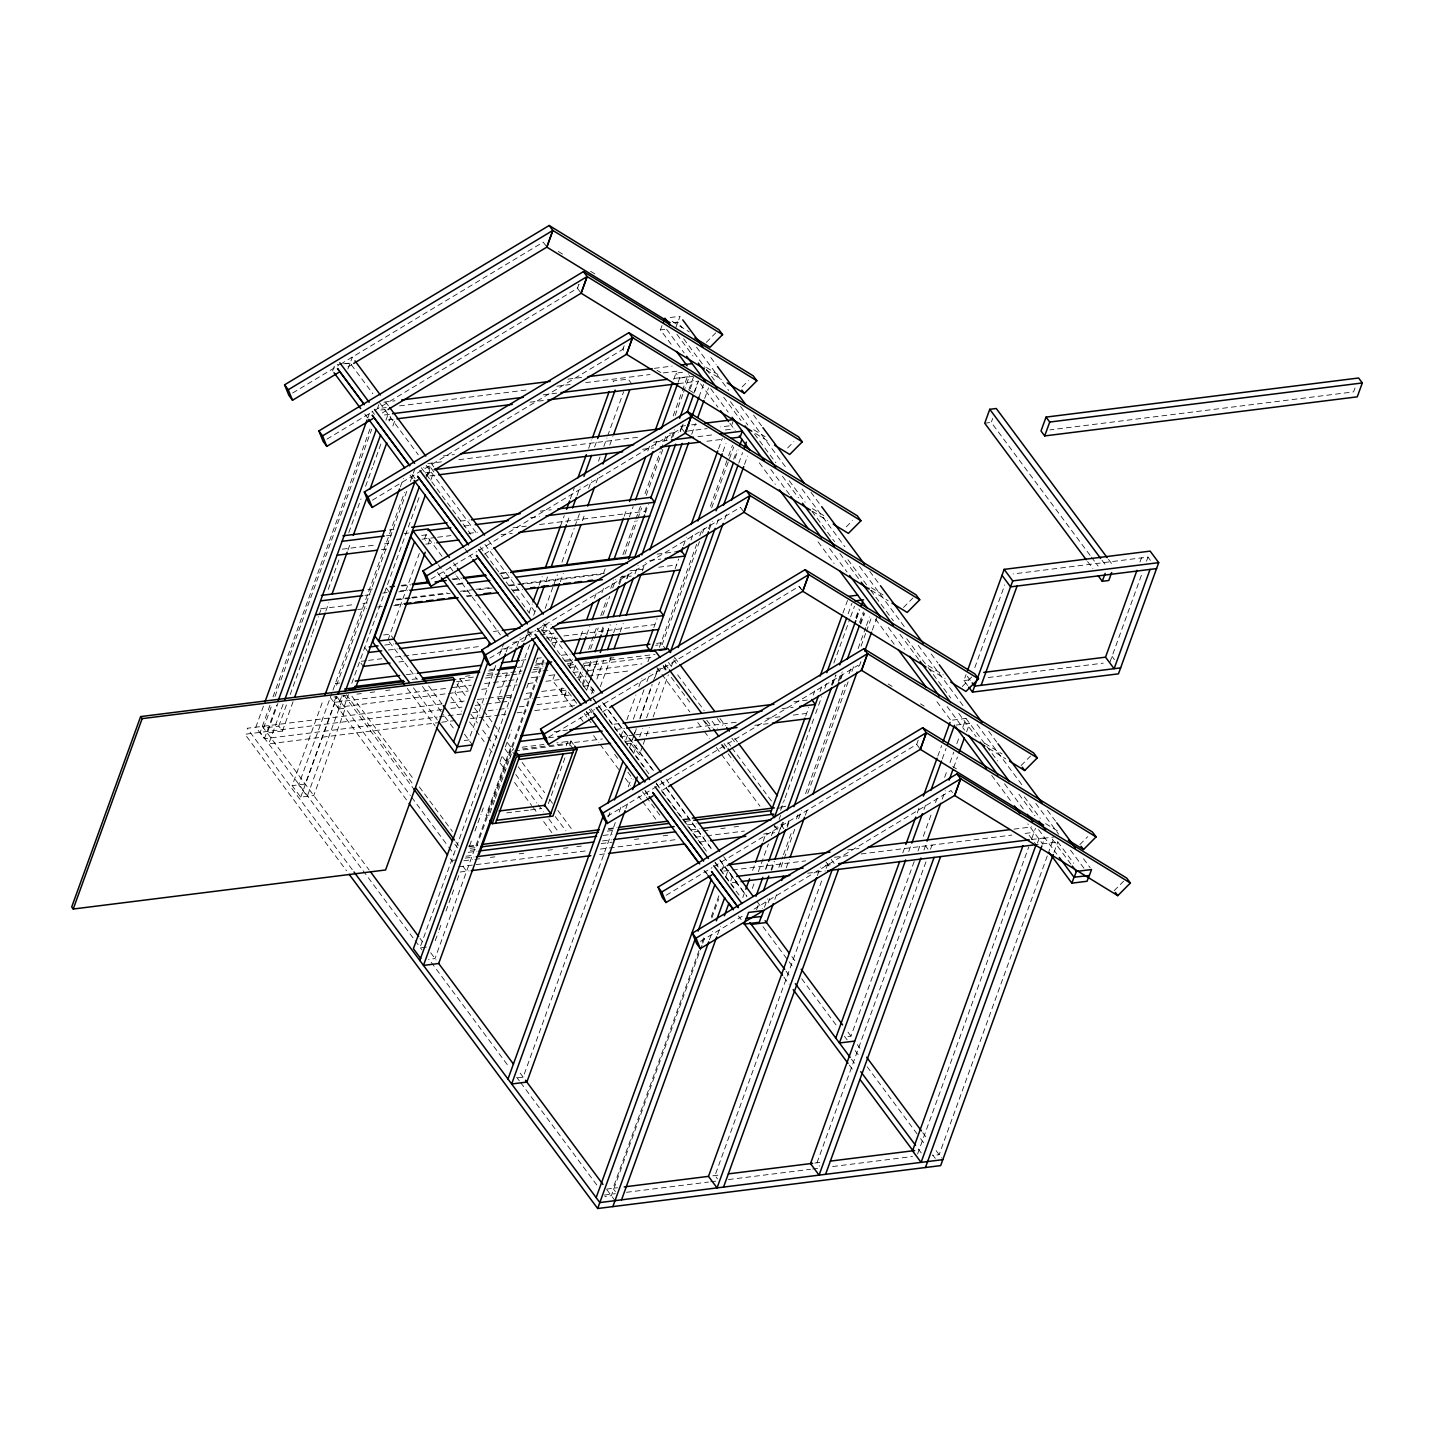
<?xml version="1.0" encoding="UTF-8"?>
<svg xmlns="http://www.w3.org/2000/svg" width="1434" height="1434" viewBox="0 0 1434 1434"><rect width="100%" height="100%" fill="white"/><g stroke="black" fill="none" stroke-linecap="round" stroke-linejoin="round"><path stroke-width="0.75" stroke-dasharray="5 3.75" d="M478.848 550.298L681.58 428.228L683.068 424.07M713.971 866.477L916.702 744.407L918.19 740.249M332.652 370.904L334.821 364.935L341.328 364.128M347.853 369.004L352.316 357.263L347.978 357.819M263.444 706.155L255.826 727.199L264.394 738.725L437.191 717.108M367.785 417.903L370.08 411.594M269.95 705.331L260.181 732.344L361.709 868.861M272.998 696.924L370.492 427.601M378.809 404.693L377.375 408.672L386.23 407.561M271.187 706.98L263.569 728.024L278.77 726.124L282.426 731.071L267.244 732.971L277.909 703.502M274.987 696.458L371.729 429.25M264.394 738.725L276.583 705.062M283.107 704.237L268.767 743.87L439.467 722.521M385.943 420.198L388.094 414.229M278.77 726.124L287.141 702.983M290.188 694.558L311.519 635.656M312.271 633.541L318.366 616.71M319.137 614.612L321.413 608.303M328.261 589.356L339.697 557.808M348.838 532.552L361.027 498.889M365.58 486.269L372.446 467.323M373.198 465.225L381.587 442.084M389.206 421.04L390.729 416.828M282.426 731.071L293.092 701.602M325.841 611.135L328.888 602.728M347.942 550.118L350.219 543.809M392.88 425.988L395.157 419.66M338.89 708.988L345.397 708.181L313.777 795.547L300.746 797.179L292.178 785.653L323.403 699.38M400.337 486.879L403.384 478.454M332.204 692.246L298.684 784.828L307.252 796.354L343.819 695.365M332.957 690.148L404.567 492.364M336.578 685.219L407.328 489.801M410.375 481.394L414.928 468.775M336.165 696.44L333.997 702.409L449.183 687.997M406.485 799.867L330.322 697.462L336.829 696.655L305.209 784.022L292.178 785.653M300.746 797.179L336.542 698.286M341.274 697.408L337.671 707.338L446.207 693.769M351.778 683.319L420.234 494.192M426.328 477.379L430.128 466.875L423.622 467.699M344.196 706.532L348.498 694.612M429.734 470.227L427.565 476.178L436.438 475.066M430.756 480.229L433.803 471.822L430.128 466.875M387.951 640.12L419.32 553.488M424.554 539.005L428.21 528.913M428.228 543.952L429.734 539.811L425.378 540.367M495.752 665.501L468.793 739.962L462.286 740.769M499.498 655.159L503.979 642.755M506.166 651.825L508.407 645.623M500.448 701.997L498.01 698.699L507.905 671.345M517.047 646.107L520.094 637.682M529.236 612.443L532.283 604.019M539.13 585.09L542.177 576.665M560.461 526.17L564.261 515.648M570.356 498.817L574.174 488.295M588.639 448.322L591.686 439.915M524.521 640.532L529.092 627.895M533.663 615.276L535.957 608.966M545.852 581.612L548.147 575.303M567.183 522.693L569.459 516.383M577.077 495.339L580.125 486.933M594.59 446.96L596.885 440.632M525.364 639.385L527.658 633.075M529.594 644.87L419.929 947.856L426.436 947.049M545.189 608.428L557.378 574.765M561.949 562.146L574.138 528.483M574.891 526.386L579.461 513.748M588.603 488.51L591.65 480.085M598.498 461.156L600.021 456.944M603.839 446.422L606.887 438.015M607.64 435.9L623.647 391.715M542.769 630.207L545.816 621.8M560.282 581.81L563.329 573.403M582.365 520.793L584.66 514.483M596.078 482.917L599.125 474.511M609.791 445.06L612.838 436.635M435.273 940.668L438.284 932.351M439.163 929.931L441.439 923.621M446.01 911.002L454.094 888.668M457.105 880.333L460.117 872.015L468.99 870.904M469.617 845.773L471.911 839.464M474.959 831.039L481.053 814.207M481.806 812.11L483.33 807.898M500.09 761.615L502.366 755.288M505.413 746.881L511.508 730.049M526.744 687.962L528.268 683.749M535.886 662.723L538.162 656.413M671.13 344.268L660.447 329.91L662.616 323.941M543.163 659.801L435.004 958.575L428.497 959.382M543.916 660.5L475.443 849.627L466.767 850.721M550.764 641.59L553.793 633.183L540.779 634.814M490.069 812.97L494.605 800.459M495.357 798.362L503.675 775.418M504.427 773.32L508.962 760.809M509.715 758.729L513.48 748.297M554.438 646.537L557.467 638.13L548.792 639.223M675.647 328.01L680.092 316.269L669.248 317.631M554.743 674.5L552.574 680.469L572.435 707.159M568.993 695.221L564.638 695.777L560.963 690.829L562.486 686.617M569.352 667.688L572.399 659.264M580.77 636.122L583.064 629.813M594.483 598.247L596.759 591.937M603.624 573.008L605.148 568.796M624.184 516.186L626.479 509.877M647.792 450.975L650.086 444.665M673.693 379.436L675.988 373.127L682.494 372.302M564.638 695.777L566.161 691.564M573.779 670.52L576.074 664.211M586.739 634.76L589.786 626.335M601.957 592.672L603.481 588.46M629.383 516.921L633.201 506.399M655.284 445.382L656.808 441.188M678.139 382.269L679.644 378.056L675.988 373.127M578.744 676.758L581.039 670.449M581.792 668.352L584.086 662.042M588.657 649.405L596.275 628.379M600.828 615.742L606.923 598.91M610.741 588.388L613.788 579.981M622.93 554.725L635.119 521.062M635.871 518.965L640.442 506.327M645.013 493.708L660.249 451.638M661.002 449.523L666.344 434.807M673.191 415.86L681.58 392.719M682.333 390.622L688.428 373.772M579.211 680.523L582.258 672.098M583.029 670.001L586.058 661.576M590.629 648.957L593.676 640.532M594.447 638.435L598.247 627.913M602.818 615.294L609.683 596.347M612.73 587.94L615.778 579.515M624.919 554.277L637.09 520.614M637.861 518.499L641.661 507.977M646.232 495.357L662.992 449.075M666.039 440.65L667.563 436.438M675.181 415.412L682.799 394.368M683.552 392.253L689.646 375.421M582.222 684.359L585.269 675.952M586.022 673.837L590.593 661.217M601.258 631.767L603.535 625.457M618.771 583.369L621.065 577.06M644.673 511.83L646.949 505.521M671.327 438.195L674.374 429.77M688.84 389.797L693.411 377.178M582.885 685.452L585.932 677.045M586.685 674.93L591.256 662.311M601.922 632.86L604.216 626.533M619.452 584.463L622.499 576.038M645.336 512.924L648.383 504.499M672.761 437.173L675.038 430.863M690.274 388.775L693.321 380.368M566.251 745.68L567.756 741.503L573.869 749.731M589.482 681.455L587.958 685.649L594.088 693.895M590.252 679.34L597.1 660.411M607.012 633.057L610.059 624.632M626.801 578.35L628.325 574.138M680.128 431.06L682.405 424.751M693.841 393.185L697.641 382.681M586.56 690.399L591.131 677.762M591.884 675.665L597.978 658.833M607.12 633.577L610.167 625.17M626.927 578.888L629.203 572.56M680.236 431.598L683.014 424.07M694.719 391.625L698.519 381.103M548.344 803.685L565.731 755.7M569.495 745.268L571.019 741.091L556.894 742.866M591.543 693.787L593.837 687.478M596.885 679.053L603.732 660.124M613.644 632.77L616.674 624.346M634.957 573.851L638.005 565.444M698.95 397.11L703.502 384.491M600.344 686.653L611.009 657.202M620.151 631.964L623.198 623.539M642.235 570.947L645.282 562.522M691.744 434.179L695.544 423.657M704.686 398.401L708.504 387.879M653.85 627.483L657.077 618.592M675.163 568.653L678.623 559.027M683.516 545.529L686.563 537.123M718.524 448.86L722.324 438.356M733.742 419.606L731.591 425.557L720.495 426.956M691.009 539.973L693.285 533.663M722.951 451.71L725.998 443.303M620.814 736.592L623.826 728.275M626.837 719.958L635.871 694.988M638.883 686.671L641.894 678.354M647.917 661.719L649.423 657.561M625.816 739.944L627.357 735.696M633.344 719.151L644.117 689.396M646.895 681.706L649.907 673.371M659.353 647.326L696.673 544.221M699.72 535.796L701.997 529.487M710.386 506.345L727.898 457.948M728.651 455.851L732.469 445.329M699.487 541.532L662.203 644.493L655.697 645.318M702.517 533.125L704.811 526.816M711.658 507.905L733.706 446.96M642.45 746.397L639.403 754.822L630.817 743.296L632.34 739.084M633.111 736.986L636.158 728.562M639.958 718.04L652.147 684.376M652.918 682.279L657.489 669.642M708.521 528.68L710.798 522.37M733.652 459.238L736.7 450.832M629.383 748.118L633.9 735.642M634.653 733.563L636.158 729.404M639.923 719.008L651.968 685.721M654.979 677.404L657.238 671.166M709.238 529.666L712.286 521.259M735.104 458.217L738.152 449.81M608.374 816.771L609.898 812.558M633.631 753.549L636.696 745.106M639.654 736.915L642.665 728.597M646.591 717.753L659.55 681.992M664.103 669.373L665.627 665.161M716.659 524.181L718.954 517.871M738.761 463.164L742.561 452.642M643.203 744.3L645.497 737.99M646.25 735.875L649.297 727.468M653.097 716.946L668.334 674.858M671.381 666.452L674.428 658.027M724.708 519.162L726.984 512.852M744.497 464.455L747.544 456.048M615.329 822.542L523.177 1077.131L516.67 1077.956M619.147 812.038L621.424 805.711M628.289 786.782L631.336 778.357M625.869 808.561L628.146 802.233M723.632 865.455L721.463 871.406L730.336 870.295M699.039 950.545L612.963 1188.302L615.419 1191.6M702.086 942.12L703.61 937.926M711.228 916.882L718.846 895.838M725.694 876.909L727.988 870.599L736.556 882.125L735.033 886.32M701.979 945.329L611.35 1195.705L604.825 1196.512M702.732 943.214L705.026 936.904M711.873 917.975L718.739 899.028M709.454 939.736L712.519 931.329M730.766 880.942L732.2 876.981M717.52 934.717L720.567 926.31M805.675 716.05L808.776 707.464M813.275 695.024L814.799 690.829M842.941 613.071L847.512 600.47M742.794 897.541L745.053 891.303M752.581 870.51L754.84 864.272M763.121 841.382L766.132 833.064M819.997 691.564L822.274 685.255M848.139 613.806L851.939 603.302M752.33 888.417L753.926 883.989M758.353 871.764L768.391 844.017M771.438 835.592L774.916 826.002M780.58 810.353L784.38 799.831M785.151 797.716L814.853 715.674M815.623 713.558L821.718 696.727M824.747 688.32L827.042 682.01M833.889 663.064L849.896 618.879M850.649 616.781L854.467 606.259M779.11 819.423L780.544 815.462M831.523 684.717L833.799 678.425M855.865 617.48L858.894 609.074M765.774 868.448L768.05 862.139M778.716 832.67L782.516 822.166M832.025 685.398L835.843 674.876M856.403 618.072L859.45 609.647M765.684 869.56L768.696 861.225M780.347 828.995L782.641 822.686M832.903 683.821L835.95 675.414M856.528 618.592L859.575 610.185M783.502 822.381L782.068 826.36L775.418 827.185M838.227 681.258L841.274 672.851M859.54 622.428L863.34 611.906M756.614 909.694L758.138 905.481M771.08 869.703L774.127 861.296M787.069 825.518L789.363 819.208M839.625 680.343L842.672 671.937M860.203 623.539L864.003 613.017M771.635 870.277L774.683 861.852M787.176 827.328L790.062 819.388M840.951 678.802L843.228 672.492M860.741 624.095L864.559 613.573M764.43 907.328L767.477 898.903M778.913 867.355L782.713 856.833M783.484 854.718L791.855 831.577M796.426 818.957L797.949 814.745M805.567 793.701L845.164 684.305M848.982 673.783L851.258 667.473M858.124 648.527L865.742 627.483M866.494 625.385L869.542 616.961M768.122 902.846L769.646 898.634M781.082 867.086L783.358 860.759M784.129 858.661L795.547 827.095M798.595 818.689L801.642 810.264M807.736 793.432L848.103 681.921M851.904 671.399L854.198 665.089M861.045 646.16L865.616 633.523M866.387 631.426L870.958 618.807M774.844 899.369L777.138 893.059M786.28 867.803L789.327 859.396M805.316 815.211L807.611 808.901M859.396 665.824L860.92 661.612M872.338 630.046L876.909 617.427M817.398 875.475L820.445 867.068M821.628 880.978L714.992 1175.539L717.448 1178.838M826.199 868.359L828.476 862.031M1090.091 555.334L991.235 422.403L992.686 418.423M967.574 685.506L963.899 680.576L966.068 674.607M902.793 852.889L905.087 846.58M917.276 812.917L919.553 806.589M937.836 756.094L941.636 745.572M974.815 667.599L1004.768 584.857M908.762 851.509L911.038 845.2M923.998 809.439L925.522 805.227M942.263 758.944L946.081 748.423M914.193 861.511L850.971 1036.137L844.447 1036.961M917.993 850.989L920.269 844.68M923.317 836.255L931.706 813.114M935.506 802.592L937.029 798.38M944.648 777.353L946.942 771.026M949.989 762.619L953.789 752.097M956.836 743.672L959.131 737.363M962.931 726.841L965.978 718.434L950.778 720.334M923.998 850.093L926.239 843.3M942.228 799.114L945.275 790.708M953.664 767.548L957.464 757.044M966.606 731.788L969.653 723.363L954.452 725.281M925.934 861.906L817.022 1162.777L819.477 1166.075M930.505 849.287L932.028 845.074L934.484 848.372M917.599 1153.994L1028.716 847.046M1031.763 838.621L1035.438 828.35M1037.427 843.102L1038.951 838.89L1054.151 836.99M1139.976 562.02L1141.464 557.898L1143.92 561.178M1109.88 662.311L1142.002 573.618M1146.483 561.214L1147.989 557.073L1013.067 573.958M1047.286 855.937L939.145 1154.711L932.62 1155.517M1048.057 853.839L1053.381 839.105M1054.008 852.459L1057.826 841.937M1355.04 387.933L1353.588 391.894L1049.885 429.895M706.335 342.35L715.763 332.867M742.185 386.875L748.476 380.566M787.607 447.964L793.898 441.636M846.275 526.852L852.567 520.542M903.492 607.478L912.92 597.996M962.268 686.528L971.696 677.045M1021.044 765.577L1030.472 756.094M1079.82 844.608L1087.689 836.703M1114.11 890.729L1123.539 881.247M292.661 393.006L338.567 365.365M340.485 364.218L543.217 242.149L546.892 247.096M347.978 366.853L351.796 364.559M326.952 439.127L372.858 411.486M374.776 410.339L577.49 288.252L578.995 284.093L577.418 288.27L581.164 293.199M382.269 412.974L386.087 410.662M372.374 500.197L622.912 349.34L624.399 345.182L622.84 349.34L626.586 354.27M425.773 475.192L431.509 471.75M431.042 579.103L476.948 551.463M484.441 554.098L492.095 549.491M489.819 658.134L535.724 630.494M537.642 629.347L740.374 507.277L744.031 512.225M543.217 633.147L548.953 629.687M548.595 737.184L594.501 709.543M596.419 708.396L799.15 586.327L802.825 591.256M601.993 712.178L607.747 708.737M607.389 816.233L857.926 665.358L861.601 670.305M662.687 790.08L666.523 787.768M666.165 895.282L712.053 867.642M721.463 869.112L725.299 866.817M700.455 941.385L744.443 914.892M753.997 909.138L950.993 790.51L954.668 795.458M343.497 363.86L350.004 363.035L372.876 393.758M673.46 322.596L677.798 322.041L681.957 327.615M345.827 363.77L350.165 363.232M673.604 322.775L677.941 322.238M660.447 329.91L664.784 329.354M383.953 402.147L395.031 400.767M567.936 379.15L583.441 377.214M654.37 368.341L672.098 366.118M399.53 405.894L528.088 389.815M556.912 386.212L570.212 384.545M585.717 382.609L649.996 374.561M663.297 372.912L678.82 370.958M380.745 410.052L385.083 409.497M543.253 394.834L556.553 393.167M674.034 378.468L689.539 376.533M384.42 414.982L390.926 414.175M679.644 378.056L694.845 376.156M388.148 419.911L394.798 419.087M530.006 402.183L543.307 400.516M678.515 383.595L698.466 381.103M443.321 455.922L454.417 454.542M680.541 426.257L689.396 425.145M691.618 424.876L698.268 424.034M427.87 463.541L443.393 461.605M458.898 459.669L640.693 436.922M669.517 433.319L678.372 432.226M687.244 431.114L707.195 428.605M725.353 429.949L734.047 428.874M653.635 442.228L669.158 440.274M697.982 436.671L713.487 434.735M425.127 472.897L433.803 471.822M642.611 449.29L653.707 447.91M706.908 441.242L724.636 439.037M984.728 423.209L991.235 422.403M389.456 530.006L393.884 529.451M460.386 521.134L469.241 520.022M540.17 511.149L551.248 509.769M386.481 535.778L393.131 534.954M404.209 533.556L408.636 533M464.06 526.081L470.693 525.238M530.544 517.764L539.417 516.652M421.704 535.42L426.059 534.882L441.995 556.302M342.296 549.168L375.547 545.01M384.42 543.898L388.847 543.343M422.098 539.184L435.398 537.535M437.621 537.248L450.921 535.581M468.649 533.376L477.504 532.265M512.978 527.82L526.278 526.17M539.578 524.503L645.963 511.185M381.444 549.67L388.094 548.846M425.773 544.131L434.645 543.02M501.129 534.703L512.225 533.323M367.893 589.571L372.32 589.016M401.126 585.413L409.999 584.301M452.104 579.031L460.977 577.938M500.878 572.937L507.528 572.112M401.825 586.076L410.698 584.964M452.875 579.677L461.748 578.565M499.48 573.851L508.353 572.74M657.077 554.151L677.063 551.642M364.917 595.343L371.567 594.518M382.645 593.12L387.072 592.565M400.373 590.916L409.246 589.804M458.002 583.71L464.652 582.867M504.553 577.884L511.203 577.042M398.831 591.848L407.704 590.736M456.55 584.624L463.2 583.799M503.155 578.798L512.028 577.687M649.656 560.479L660.751 559.081M320.732 608.733L353.983 604.574M362.856 603.481L367.283 602.925M396.107 599.322L409.407 597.655M411.612 597.369L447.085 592.941M460.386 591.274L473.686 589.607M475.891 589.338L489.191 587.671M509.142 585.18L520.219 583.799M522.442 583.513L604.449 573.259M396.788 599.968L410.106 598.301M412.329 598.032L450.061 593.3M463.379 591.633L470.029 590.808M478.92 589.697L492.238 588.03M509.984 585.807L600.989 574.425M629.849 570.822L643.167 569.155M658.708 567.219L676.472 564.996M357.658 609.522L366.53 608.41M377.608 607.03L382.036 606.474M395.336 604.807L404.209 603.696M466.265 595.935L472.915 595.11M512.816 590.109L519.466 589.284M621.424 576.54L628.074 575.697M393.794 605.74L402.685 604.628M467.054 596.58L473.704 595.755M513.659 590.754L522.55 589.643M620.205 577.418L631.301 576.038M383.595 634.975L390.12 634.151L393.794 639.098M384.706 645.085L393.579 643.974M493.475 631.48L500.125 630.637M542.303 625.367L551.176 624.256M388.381 650.014L397.254 648.903M528.214 632.537L539.327 631.139M541.532 630.87L548.2 630.028M366.351 660.644L359.701 661.486L363.376 666.416M368.574 660.375L381.892 658.708M395.21 657.041L481.788 646.214M512.852 642.324L523.948 640.944M546.157 638.166L555.03 637.054M563.903 635.943L654.908 624.561M398.885 661.97L405.553 661.146M500.986 649.208L512.099 647.827M552.054 642.826L558.704 641.984M339.786 683.014L335.359 683.57L337.815 686.85M406.252 674.697L415.107 673.586M521.42 660.285L525.848 659.73M536.925 658.349L541.353 657.794M561.303 655.302L570.158 654.191M656.539 643.4L660.966 642.844L665.878 649.441M412.132 679.357L418.782 678.533M489.657 669.66L496.307 668.836M536.173 663.852L545.028 662.741M564.96 660.249L571.61 659.407M488.582 671.022L497.455 669.911M517.369 667.419L524.037 666.595M535.097 665.215L543.97 664.103M566.107 661.325L572.775 660.5M465.53 676.274L469.976 675.719M487.685 673.514L494.336 672.671M534.219 667.688L543.074 666.577M567.434 663.53L574.084 662.705M609.522 658.278L613.967 657.722M473.399 677.099L453.413 679.591L466.642 697.39M486.682 675.432L499.982 673.765M502.187 673.496L522.119 671.004M533.197 669.624L542.07 668.513M568.635 665.179L575.285 664.354M584.14 663.243L655.033 654.388M341.4 696.082L345.845 695.526M356.905 694.128L361.35 693.59M370.205 692.479L374.632 691.923M385.71 690.543L390.138 689.987M456.586 681.67L472.091 679.734M485.391 678.067L494.246 676.956M496.451 676.687L509.751 675.02M511.956 674.751L520.829 673.639M531.906 672.259L540.761 671.148M542.966 670.861L549.616 670.037M569.549 667.545L576.199 666.702M585.054 665.609L653.761 657.005M451.405 687.711L471.338 685.219M484.62 683.57L491.27 682.727M493.493 682.459L506.776 680.792M508.998 680.523L517.853 679.411M531.136 677.744L540.009 676.633M548.863 675.522L555.514 674.697M573.224 672.474L579.874 671.65M588.729 670.538L641.894 663.888M448.43 693.482L468.362 690.991M481.663 689.342L488.295 688.499M497.168 687.388L517.1 684.896M528.178 683.516L537.033 682.405M545.888 681.293L559.188 679.644M576.898 677.422L585.753 676.31M587.976 676.041L630.064 670.771M657.991 669.086L664.516 668.262M441.923 703.915L247.15 728.275L352.674 870.205M450.796 702.803L464.096 701.154M477.397 699.487L486.269 698.376M488.474 698.089L512.87 695.042M526.17 693.375L532.821 692.55M541.693 691.439L566.072 688.392M583.62 686.205L590.127 685.38L595.486 692.568M498.01 698.699L504.517 697.892M506.686 697.623L513.193 696.799M560.963 690.829L567.488 690.023M441.995 709.597L244.981 734.244L346.526 870.761M450.85 708.486L461.945 707.105M475.246 705.438L484.1 704.327M486.323 704.058L499.624 702.391M501.846 702.104L510.719 701.011M524.019 699.344L532.874 698.233M535.097 697.946L568.348 693.787M439.413 716.839L446.064 715.996M448.286 715.727L461.587 714.06M472.664 712.68L479.314 711.838M488.187 710.726L497.06 709.615M499.265 709.346L508.138 708.235M519.216 706.854L528.088 705.743M536.961 704.632L574.64 699.917M441.69 722.234L454.99 720.567M470.513 718.631L483.814 716.964M486.036 716.695L499.337 715.028M501.542 714.741L505.987 714.186M517.065 712.806L525.937 711.694M534.792 710.583L574.711 705.6M554.169 731.734L567.488 730.067M614.093 724.242L620.761 723.399M793.898 701.746L807.217 700.079M963.899 680.576L970.549 679.734M988.241 677.529L1103.248 663.135M548.971 737.775L553.399 737.219M615.562 729.458L624.435 728.347M782.032 708.629L793.127 707.249M522.173 747.204L543.88 744.479M522.496 748.96L602.405 738.976M620.169 736.753L633.487 735.086M635.71 734.8L737.811 722.037M766.67 718.416L779.988 716.767M793.307 715.1L806.625 713.433M514.573 751.004L566.681 744.479M626.066 741.414L632.717 740.571M754.804 725.299L768.122 723.65M626.479 743.834L630.817 743.296M489.317 815.05L486.054 815.462L510.235 748.691L515.075 755.288M506.686 812.881L513.193 812.074M515.362 811.805L528.393 810.174M530.562 809.905L541.407 808.543M468.667 846.114L477.522 845.002M608.213 828.655L617.086 827.543M683.516 819.226L690.184 818.402M780.974 807.037L785.402 806.5L782.749 802.897M468.9 846.849L477.755 845.737M608.446 829.408L615.078 828.565M683.749 819.979L690.399 819.155M776.923 808.328L783.43 807.521M469.976 848.319L476.626 847.476M607.317 831.128L613.967 830.304M684.86 821.431L689.288 820.875M468.129 852.352L477.002 851.24M603.248 835.448L612.121 834.337M687.424 824.926L696.279 823.815M466.104 856.206L474.779 855.112M465.172 858.124L474.027 857.012M602.495 840.933L611.35 839.84M691.098 829.856L699.953 828.744M451.549 860.49L458.055 859.683M463.863 860.759L472.718 859.647M474.941 859.36L481.591 858.536M490.446 857.424L494.873 856.869M519.233 853.822L523.661 853.266M548.039 850.219L552.466 849.663M563.544 848.283L567.972 847.727M576.827 846.616L581.254 846.078M601.187 843.568L612.264 842.188M634.42 839.428L638.847 838.872M663.207 835.825L667.652 835.269M694.217 831.935L700.867 831.111M703.09 830.824L709.722 829.999M720.8 828.619L725.228 828.063M734.1 826.952L738.528 826.396M458.683 866.799L587.151 850.738M600.434 849.071L607.084 848.247M609.307 847.96L677.959 839.374M695.687 837.151L704.542 836.058M706.765 835.771L744.407 831.057M599.681 854.556L606.331 853.732M699.362 842.099L708.217 840.987M763.587 834.068L774.665 832.688M847.745 849.932L858.841 848.534M1013.981 829.139L1031.727 826.916M732.559 870.026L805.693 860.866M834.516 857.263L847.817 855.596M861.117 853.947L1011.83 835.09M1025.131 833.423L1034.057 832.312M825.285 865.329L831.935 864.505M1031.422 839.553L1044.723 837.886L1042.572 843.837L1027.802 823.887M732.218 882.663L738.904 881.82M807.611 873.234L825.357 871.012M1055.657 842.206L1036.119 844.662L1027.533 833.118M606.457 1189.109L617.552 1187.728M712.877 1175.808L719.527 1174.984M814.853 1163.046L821.503 1162.221M604.306 1195.078L615.383 1193.68M626.479 1192.299L708.504 1182.046M710.708 1181.759L717.358 1180.935M728.454 1179.555L810.479 1169.284M812.684 1169.015L819.352 1168.172M832.652 1166.523L912.454 1156.539M558.31 251.47L564.01 254.965M590.575 271.277L596.275 274.772M672.17 321.377L689.252 331.863M706.46 367.498L717.842 374.489M706.335 370.097L721.517 379.418M657.005 370.313L660.805 372.643M689.27 390.12L693.052 392.45M753.782 429.734L765.164 436.725M755.557 433.516L768.839 441.672M812.451 508.622L823.833 515.613M812.325 511.239L827.508 520.56M871.227 587.671L884.509 595.827M871.101 590.288L888.184 600.774M928.103 665.555L943.285 674.876M929.877 669.337L945.06 678.641M888.22 684.018L892.002 686.348M920.467 703.825L924.267 706.155M984.997 743.439L1002.061 753.926M988.671 748.369L1005.736 758.855M952.678 766.563L956.478 768.893M1045.673 823.636L1058.955 831.792M1147.989 557.073L1150.426 560.371M1108.482 559.403L1112.497 564.799M1101.975 560.21L1105.99 565.605M1091.435 557.127L1098.103 566.107M1087.599 561.536L1092.941 568.724M1112.049 656.36L1114.487 659.658M967.287 676.256L970.961 681.204M710.816 357.586L716.158 364.774M753.567 415.071L761.579 425.862M810.999 492.31L820.356 504.893M869.775 571.359L879.132 583.925M931.222 653.994L937.908 662.974M988.671 731.232L996.684 742.005M1047.447 810.264L1055.46 821.055M1083.512 858.769L1090.181 867.749M696.512 347.189L728.705 390.496M740.589 406.467L786.137 467.735M802.036 489.102L844.913 546.784M859.468 566.34L906.36 629.401M918.244 645.39L965.136 708.45M977.02 724.421L1022.567 785.689M1035.796 803.47L1058.65 834.194M1070.517 850.165L1084.014 868.323M683.659 338.782L705.026 367.516M706.37 369.327L714.383 380.1M730.408 401.645L747.777 425.002M754.463 433.982L775.83 462.734M789.184 480.695L805.209 502.241M811.895 511.221L834.606 541.765M847.96 559.726L869.327 588.478M870.671 590.27L893.382 620.797M906.736 638.775L926.776 665.717M928.103 667.509L950.814 698.053M965.978 718.434L997.562 760.916M1024.288 796.838L1040.313 818.402M1057.683 841.758L1073.707 863.304M676.92 334.337L692.963 355.901M723.686 397.218L741.037 420.574M782.444 476.249L798.487 497.813M839.894 553.488L858.59 578.637M899.996 634.33L918.71 659.479M958.772 713.379L976.142 736.717M1018.893 794.203L1034.918 815.767M1052.287 839.105L1070.983 864.254M666.613 329.336L684.126 352.872M710.69 388.614L728.203 412.15M770.811 469.456L789.65 494.784M829.587 548.487L847.082 572.023M888.363 627.518L904.531 649.279M947.121 706.568L964.634 730.103M1004.571 783.806L1023.41 809.152M1038.61 829.659L1056.804 854.055M700.527 383.792L717.896 407.148M729.906 423.317L735.266 430.505M759.303 462.823L775.328 484.387M818.079 541.873L834.104 563.419M875.511 619.112L894.207 644.26M936.958 701.746L950.312 719.707M991.719 775.4L1010.432 800.548M681.58 428.228L685.255 433.176M916.702 744.407L920.377 749.355M799.061 586.327L801.516 589.625M631.874 384.043L628.2 379.096L613.017 380.996L615.455 384.294M925.522 845.881L927.959 849.179M831.236 859.486L834.911 864.415M674.661 657.561L678.658 662.938M720.029 718.577L725.371 725.747M734.71 738.313L737.381 741.898M825.948 861.942L829.623 866.889M673.604 659.837L676.256 663.386M717.269 718.559L722.557 725.676M731.824 738.116L734.477 741.683M668.423 662.436L671.076 665.985M677.69 674.876L704.148 710.475M712.089 721.141L717.376 728.257M727.952 742.489L730.605 746.056M731.932 747.831L771.617 801.212M665.412 664.605L668.083 668.19M706.765 720.226L712.106 727.397M724.116 743.547L726.787 747.15M663.171 665.286L667.186 670.682M704.542 720.908L709.884 728.096M721.876 744.246L725.891 749.623M663.279 666.613L665.932 670.18M671.22 677.296L675.199 682.638M676.525 684.412L689.754 702.212M702.983 719.993L710.923 730.677M721.499 744.909L726.787 752.025M728.113 753.8L733.401 760.916M780.849 824.711L785.742 831.29M656.772 667.437L689.844 711.909M697.784 722.593L703.09 729.709M704.399 731.483L709.705 738.6M716.319 747.49L720.28 752.832M721.607 754.625L759.984 806.213M774.324 825.518L779.236 832.114M385.71 402.183L388.381 405.768M431.132 463.254L433.803 466.857M488.564 540.493L492.579 545.888M666.236 779.415L668.907 783M723.668 856.654L727.683 862.049M757.062 901.556L762.404 908.744M603.499 703.341L654.263 771.617M660.931 780.598L711.694 848.856M719.725 859.647L746.433 895.569M791.855 956.657L795.87 962.035M847.96 1032.104L851.975 1037.481M857.317 1044.669L859.988 1048.272M922.779 1132.699L926.776 1138.094M936.133 1150.66L941.582 1158.009M379.526 402.703L418.298 454.847M426.059 465.279L477.056 533.878M484.925 544.472L535.832 612.927M543.701 623.503L594.608 691.959M602.477 702.552L653.384 770.99M661.253 781.584L712.16 850.039M720.029 860.633L746.899 896.734M593.317 698.519L634.742 754.212M636.069 756.005L640.084 761.4M641.41 763.193L645.425 768.588M656.109 782.964L661.45 790.152M662.795 791.944L666.792 797.34M668.136 799.132L672.134 804.51M673.478 806.32L702.857 845.827M714.885 861.995L718.9 867.391M720.226 869.183L724.242 874.579M725.568 876.371L729.583 881.767M730.928 883.559L734.925 888.955M762.978 926.669L793.701 968.004M801.714 978.777L836.452 1025.489M844.465 1036.262L847.135 1039.847M855.148 1050.638L859.163 1056.016M867.176 1066.806L919.284 1136.857M920.61 1138.668L924.625 1144.045M932.638 1154.836L935.309 1158.421M421.327 467.789L470.746 534.255M480.103 546.838L529.522 613.304M541.532 629.472L586.954 690.543M593.64 699.523L649.745 774.969M656.413 783.95L707.177 852.208M715.19 862.981L739.245 895.318M372.069 411.128L374.507 414.426M590.969 708.844L593.64 712.429M786.011 971.123L790.026 976.518M851.473 1059.152L855.471 1064.548M918.262 1148.975L921.488 1153.312M589.374 709.274L592.009 712.823M412.078 474.529L415.752 479.458M528.411 630.96L532.086 635.907M586.148 711.21L588.818 714.795M644.924 790.242L647.594 793.844M705.044 871.083L707.715 874.686M738.438 916.003L741.109 919.588M783.86 977.074L789.202 984.262M849.304 1065.104L853.32 1070.499M364.72 414.014L367.391 417.599M410.124 475.084L412.813 478.687M464.903 548.738L471.571 557.718M527.676 633.165L530.347 636.75M586.452 712.196L589.123 715.799M645.228 791.245L647.899 794.83M704.004 870.277L706.675 873.88M568.348 692.102L572.327 697.444M573.654 699.218L577.615 704.56M584.23 713.451L586.882 717.018M588.209 718.793L592.17 724.134M614.666 754.374L618.628 759.715M627.895 772.173L633.183 779.289M642.45 791.747L645.085 795.296M646.411 797.089L660.966 816.645M580.358 717.825L583.011 721.392M593.604 735.624L598.892 742.74M600.219 744.515L618.735 769.431M625.349 778.321L630.637 785.438M638.578 796.121L641.231 799.67M642.557 801.445L655.786 819.244M453.449 562.863L456.102 566.43M449.953 567.022L455.277 574.174M456.604 575.966L500.43 634.904M571.019 741.091L573.457 744.389M438.248 564.763L444.898 573.69M437.424 572.507L440.077 576.074M467.86 689.449L459.938 678.784L454.901 692.676L464.168 705.134M477.128 701.907L482.416 709.023M483.742 710.816L493.009 723.256M494.336 725.048L499.624 732.165M507.564 742.83L512.852 749.946M522.119 762.404L544.615 792.661M549.903 799.778L552.538 803.327M557.844 810.443L572.399 830.017M386.284 588.012L389.958 592.959M474.582 708.055L479.87 715.19M481.197 716.964L489.137 727.63M494.425 734.746L497.078 738.313M505.019 748.978L510.307 756.112M518.248 766.778L543.396 800.584M555.299 816.591L565.874 830.842M470.782 714.024L477.397 722.933M482.684 730.049L494.587 746.056M502.527 756.74L507.815 763.856M515.756 774.521L536.925 802.986M538.252 804.779L543.54 811.895M548.846 819.011L558.095 831.469M451.029 697.049L461.623 711.282M469.563 721.965L474.851 729.081M476.178 730.856L484.1 741.539M489.406 748.656L492.041 752.205M499.982 762.888L505.27 770.004M514.537 782.462L531.745 805.585M533.072 807.36L537.033 812.702M543.647 821.61L552.915 834.05M428.641 685.954L441.923 703.825M464.491 734.19L472.467 744.909M389.277 641.894L417.186 679.411M422.492 686.563L443.751 715.136M445.078 716.928L454.363 729.422M413.44 687.854L437.352 720.011M407.292 688.463L435.183 725.962M364.738 647.576L368.413 652.524M351.868 696.189L414.05 779.809M419.337 786.925L452.427 831.415M346.383 694.701L413.1 784.416M455.797 841.83L458.468 845.415M344.035 695.221L412.831 787.75M454.901 844.321L457.571 847.906M336.829 696.655L410.339 795.494M411.666 797.268L447.39 845.307M448.717 847.082L454.004 854.198M462.949 866.261L466.624 871.209M450.151 858.572L452.786 862.139M262.332 726.375L369.219 870.097M419.983 938.356L422.654 941.959M430.666 952.732L436.008 959.92M520.166 1073.098L526.852 1082.078M606.994 1189.861L615.025 1200.652M363.053 870.671L413.817 938.929M415.143 940.722L421.829 949.702M431.186 962.286L508.658 1066.484M516.67 1077.257L519.341 1080.842M520.685 1082.652L596.831 1185.04"/><path stroke-width="1.5" d="M338.424 372.625L292.518 400.247L288.843 395.318L284.595 384.814L549.168 225.496L552.843 230.444L546.892 247.096L353.714 363.411M372.697 418.728L326.809 446.368L323.134 441.421L318.886 430.917L583.459 271.6L587.133 276.547L581.164 293.199L388.005 409.515M418.119 479.798L372.231 507.439L368.556 502.509L364.308 491.987L628.881 332.688L632.555 337.635L626.586 354.27L435.344 469.438M476.787 558.704L430.899 586.345L427.224 581.397L422.976 570.893L687.549 411.576L691.224 416.523L685.255 433.176L494.013 548.344M535.563 637.754L489.675 665.376L486.001 660.447L481.752 649.943L746.325 490.625L750 495.572L744.031 512.225L550.871 628.54M594.357 716.785L548.451 744.425L544.777 739.496L540.528 728.974L805.101 569.674L808.776 574.604L802.825 591.256L609.647 707.571M653.133 795.834L607.227 823.474L603.553 818.527L599.304 808.023L863.877 648.706L867.552 653.653L861.601 670.305L668.423 786.621M711.909 874.883L666.003 902.524L662.329 897.576L658.081 887.072L922.654 727.755L926.328 732.702L920.377 749.355L727.217 865.67M1130.368 883.021L960.619 778.805L954.668 795.458L700.294 948.627L696.619 943.68L692.371 933.176L956.944 773.876L1126.694 878.074L1130.368 883.021L1117.785 895.658L954.596 795.476L960.619 778.805L956.944 773.876M140.622 716.588L71.7 906.969L73.224 909.031L385.585 869.972L454.506 679.573L452.965 677.511L140.622 716.588L142.145 718.631L73.224 909.031M264.967 701.943L367.032 420.001M278.106 700.85L376.371 429.429M284.631 700.025L380.584 434.932M294.615 697.408L325.088 613.232M331.935 594.303L347.171 552.215M353.266 535.384L366.979 497.508M370.026 489.102L386.786 442.819M324.926 695.167L399.566 488.976M338.065 694.074L415 481.573M345.343 691.152L419.23 487.058M425.432 494.927L355.453 688.266L348.946 689.073M449.469 557.503L428.21 528.913L413.01 530.813L372.768 642.02L404.639 684.878M414.534 541.711L378.594 640.998L393.794 639.098L425.235 552.233M694.827 337.976L710.009 347.297L722.575 334.642L552.843 230.444L546.802 247.096L670.162 322.829M727.217 382.914L744.3 393.4L756.865 380.763L587.133 276.547L581.093 293.199L704.452 368.932M453.592 741.862L485.051 654.997M488.044 646.716L489.532 642.575M505.413 653.886L470.316 750.86L455.116 752.76L487.972 662.006M511.705 660.841L516.276 648.204M533.036 601.922L538.377 587.187M545.225 568.258L560.461 526.17M566.555 509.339L569.603 500.932M577.974 477.773L586.363 454.632M592.457 437.8L609.199 391.518M774.539 445.167L789.722 454.488L802.287 441.833L632.555 337.635L626.515 354.288L751.757 431.186M516.903 661.558L522.245 646.842M536.71 606.851L544.328 585.825M551.176 566.878L566.412 524.808M572.507 507.977L576.325 497.455M583.943 476.411L591.561 455.367M597.637 438.535L615.168 390.138M523.84 643.579L413.404 948.681L420.754 958.557M419.803 960.475L534.828 642.755M550.387 609.163L559.529 583.925M566.376 564.978L580.86 525.005M587.707 506.077L594.554 487.13M602.943 463.989L606.743 453.467M613.609 434.538L629.598 390.353M538.485 647.702L423.478 965.405L438.679 963.505L513.48 1064.118M663.458 322.148L664.91 318.187L670.252 325.357M438.679 963.505L548.362 660.536M479.117 854.574L549.097 661.253M492.185 823.69L516.348 756.937L577.131 749.337L552.968 816.089L492.185 823.69L489.729 820.409M495.447 823.295L519.61 756.525L517.154 753.226M573.923 655.069L580.017 638.238M586.864 619.291L592.959 602.459M608.195 560.371L623.432 518.301M629.526 501.47L645.515 457.285M655.41 429.931L672.17 383.649M579.874 653.689L585.968 636.857M592.063 620.026L599.681 598.982M614.146 559.009L628.63 519.036M635.477 500.09L652.99 451.71M661.379 428.551L677.368 384.366M595.074 651.789L601.169 634.957M607.263 618.126L618.681 586.56M628.576 559.206L644.583 515.021M650.678 498.19L669.714 445.598M679.608 418.244L688.75 392.988M544.346 806.177L563.221 754.015M600.272 652.524L607.12 633.577M613.214 616.745L625.403 583.082M634.545 557.844L675.665 444.217M687.101 412.669L693.196 395.82M833.208 524.055L848.39 533.376L860.956 520.739L691.224 416.523L685.183 433.176L810.425 510.074M607.55 649.602L612.874 634.868M619.721 615.939L633.434 578.063M641.823 554.922L682.19 443.411M692.084 416.057L698.95 397.11M549.706 816.502L573.869 749.731M614.057 648.795L619.38 634.061M626.246 615.132L640.711 575.142M649.853 549.903L688.696 442.586M697.838 417.348L703.933 400.516M653.097 629.58L647.003 646.393L650.678 651.341L655.033 650.803M554.85 629.203L663.619 615.598L659.945 610.651L674.392 570.75M681.24 551.839L682.763 547.627M691.134 524.521L717.753 450.975M650.678 651.341L689.485 544.167M697.838 521.044L722.18 453.807M507.977 1079.031L603.176 816.036M607.747 803.416L622.983 761.329M708.486 531.763L665.878 649.441L659.371 650.247M716.086 510.755L733.581 462.411M739.657 445.598L741.952 439.306M606.851 820.983L511.651 1083.979L526.852 1082.078L625.099 810.658M614.469 799.939L626.658 766.276M670.198 652.542L715.136 528.393M723.525 505.252L737.99 465.279M744.085 448.448L746.379 442.138M678.246 647.505L723.184 523.374M731.555 500.233L743.744 466.57M632.717 789.614L637.288 776.995M891.984 603.105L907.166 612.426L919.732 599.771L750 495.572L743.959 512.225L869.201 589.123M950.76 682.136L965.942 691.457L978.526 678.82L808.776 574.604L802.735 591.274L926.095 667.007M596.15 1197.605L711.156 879.902M1053.255 854.556L940.65 1165.609L597.673 1208.504L695.024 939.539M698.071 931.132L714.831 884.832M612.856 1206.603L708.719 941.851M716.319 920.807L724.708 897.666M621.549 1199.828L716.749 936.832M724.367 915.788L728.938 903.151M804.904 718.147L770.685 812.702L774.36 817.649L818.473 695.759M820.123 676.113L842.188 615.186M745.805 889.223L749.57 878.827M755.593 862.192L762.368 843.461M826.844 672.654L846.616 618.018M746.397 918.405L748.548 912.436L763.748 910.536L761.579 916.505L746.236 918.208L744.085 924.177L759.267 922.277L761.436 916.308M755.987 896.34L762.834 877.393M768.696 861.225L778.823 833.208M787.212 810.067L831.379 688.033M839.768 664.892L855.757 620.707M861.099 605.973L862.605 601.76M763.462 890.747L768.803 876.031M774.898 859.199L785.545 829.73M793.934 806.589L838.872 682.459M847.243 659.299L859.432 625.636M773.32 903.581L766.473 922.51L751.273 924.41M781.709 880.44L783.233 876.228M790.08 857.299L804.564 817.308M812.935 794.167L857.102 672.134M864.72 651.09L871.585 632.161M1009.536 761.185L1024.718 770.506L1037.302 757.869L867.552 653.653L861.529 670.323L984.871 746.038M832.061 870.169L717.054 1187.89L708.486 1176.364L816.645 877.59M1107.156 557.611L996.271 408.493L989.765 409.317L984.728 423.209L1086.255 559.744M723.561 1187.065L838.585 869.362M1068.312 840.234L1083.495 849.555L1096.078 836.918L926.328 732.702L920.305 749.355L1043.647 825.088M1046.049 417.097L1041.012 430.989L1044.687 435.936L1357.263 396.842L1362.3 382.95L1358.625 378.002L1046.049 417.097L1049.724 422.044L1044.687 435.936M967.556 670.485L1004.159 569.37L1150.14 551.122L1158.708 562.648L1118.466 673.837L972.485 692.102L968.81 687.155M835.771 1038.037L899.745 861.296M905.84 844.465L915.752 817.111M923.371 796.085L937.065 758.21M943.16 741.378L950.025 722.431M905.714 859.934L839.446 1042.984L854.646 1041.084M911.809 843.102L922.474 813.634M930.845 790.492L941.511 761.042M947.605 744.21L954.452 725.281M972.485 692.102L1012.727 580.895L1004.159 569.37M981.143 685.327L1017.082 586.04M920.897 858.034L810.515 1163.601L819.083 1175.127L934.09 857.407M926.991 841.202L940.704 803.327M949.093 780.186L952.893 769.664M958.987 752.832L964.311 738.098M825.59 1174.303L940.596 856.6M1111.673 572.542L1108.805 580.483L1102.28 581.308L1105.166 573.367M1022.962 845.755L912.526 1150.839L921.094 1162.365L1036.119 844.662M1136.983 570.302L1105.524 657.166L1114.11 668.692L1150.05 569.423M925.45 1167.509L1041.855 845.935M1089.231 875.314L1087.062 881.265L1071.879 883.165L1074.03 877.214L1089.374 875.511L1091.525 869.542L1076.325 871.442L1072.327 866.064M1076.325 871.442L1074.174 877.411L1059.332 857.46M292.518 400.247L288.27 389.743L552.843 230.444M326.809 446.368L322.56 435.864L587.133 276.547M372.231 507.439L367.982 496.935L632.555 337.635M430.899 586.345L426.651 575.823L691.224 416.523M489.675 665.376L485.427 654.872L750 495.572M548.451 744.425L544.203 733.921L808.776 574.604M607.227 823.474L602.979 812.97L867.552 653.653M666.003 902.524L661.755 892.002L926.328 732.702M700.294 948.627L696.046 938.123L960.619 778.805M401.681 399.943L550.19 381.372M587.868 376.658L652.147 368.61M680.971 365.007L692.048 363.627M392.522 413.691L523.302 397.326M560.981 392.611L667.384 379.311M397.021 418.8L512.279 404.388M547.752 399.961L678.515 383.595M461.067 453.718L660.59 428.748M704.919 423.209L733.742 419.606M434.161 469.671L633.685 444.719M671.381 440.005L693.536 437.227M720.137 433.91L742.31 431.132L740.159 437.083L731.286 438.195M438.661 474.797L622.661 451.782M660.357 447.067L700.258 442.084M1049.724 422.044L1362.3 382.95M342.905 535.832L385.011 530.562M411.612 527.228L447.085 522.801M471.463 519.753L520.219 513.641M557.898 508.945L651 497.293L654.675 502.241L546.067 515.81M342.134 541.317L384.258 536.047M428.587 530.508L450.76 527.73M475.138 524.683L508.389 520.524M337.115 555.227L377.017 550.226M436.85 542.751L459.023 539.973M518.857 532.48L649.638 516.132M321.341 595.397L363.447 590.127M390.048 586.793L394.475 586.255M412.221 584.032L427.726 582.096M463.2 577.651L485.355 574.873M511.956 571.557L629.436 556.858M412.92 584.678L428.443 582.742M435.111 581.899L446.207 580.519M463.971 578.296L486.162 575.518M510.576 572.471L639.313 556.374M677.063 551.642L681.491 551.086L685.165 556.034L665.197 558.525M320.571 600.882L362.694 595.63M409.927 590.449L447.659 585.735M467.645 583.244L489.836 580.465M516.473 577.131L627.465 563.257M315.552 614.792L355.453 609.791M404.209 603.696L410.859 602.872M415.286 602.316L421.937 601.491M426.382 600.936L433.032 600.093M437.46 599.537L444.11 598.713M448.537 598.157L455.187 597.333M484.011 593.712L490.661 592.887M530.544 587.904L534.99 587.348M541.64 586.506L548.29 585.681M552.717 585.126L559.368 584.301M563.795 583.746L570.445 582.903M574.873 582.347L581.523 581.523M588.173 580.698L592.618 580.143M404.89 604.359L458.163 597.691M475.927 595.468L498.118 592.69M524.754 589.356L602.441 579.641M637.969 575.213L680.146 569.925M369.165 647.021L378.056 645.909M395.802 643.687L482.38 632.86M502.348 630.368L520.112 628.146M557.844 623.432L659.945 610.651M368.413 652.524L381.731 650.857M399.477 648.634L486.054 637.807M849.036 596.257L857.711 595.182M1012.727 580.895L1158.708 562.648M854.879 600.936L863.555 599.842M363.376 666.416L390.012 663.082M409.981 660.59L483.24 651.43M518.749 646.985L523.195 646.429M560.927 641.715L658.582 629.49M1156.557 568.599L1010.576 586.864L1002.007 575.339M355.291 681.06L399.602 675.522M417.312 673.317L481.555 665.286M501.488 662.777L519.216 660.572M572.363 653.922L649.889 644.224M354.539 686.563L403.277 680.469M423.209 677.977L478.58 671.04M500.735 668.28L516.24 666.344M547.25 662.454L551.678 661.899M576.038 658.851L651.359 649.441M344.59 689.037L404.406 681.562M422.116 679.34L479.727 672.134M497.437 669.929L515.164 667.706M546.157 663.834L550.62 663.279M574.962 660.232L667.993 648.598L670.664 652.183M142.145 718.631L454.506 679.573M983.76 672.403L1105.417 657.184M520.883 735.893L543.074 733.115M569.71 729.781L596.347 726.464M622.983 723.13L773.912 704.255M472.467 744.909L457.267 746.809L438.679 721.804M520.112 741.396L546.748 738.062M557.844 736.664L602.244 731.125M626.658 728.06L762.046 711.139M799.796 706.406L815.319 704.47L811.644 699.523M1120.617 667.885L974.636 686.133L972.18 682.853M515.075 755.288L610.526 743.35M634.939 740.303L737.04 727.522M772.567 723.094L810.3 718.362M518.534 759.5L572.793 752.707M499.086 810.999L544.669 805.299L550.781 813.526L496.522 820.302M481.949 844.447L599.358 829.766M619.291 827.275L668.029 821.162M692.371 818.133L774.342 807.88M481.053 846.92L598.462 832.24M618.395 829.748L669.355 823.385M693.715 820.32L771.259 810.64M479.207 850.954L596.616 836.273M616.548 833.781L674.141 826.576M698.501 823.528L773.804 814.118M476.249 856.725L593.64 842.045M613.573 839.553L675.593 831.792M702.176 828.476L770.847 819.889M471.212 870.635L590.826 855.668M608.536 853.463L683.857 844.034M710.439 840.718L745.877 836.273M730.282 864.612L830.017 852.137M867.695 847.422L1009.554 829.694M736.628 876.425L803.13 868.108M838.585 863.662L1029.218 839.822M741.127 881.552L789.883 875.457M827.561 870.743L1035.922 844.68M624.202 1186.904L708.432 1176.364M728.382 1173.872L812.63 1163.332M830.376 1161.11L914.605 1150.57M942.801 1159.658L599.824 1202.552L354.019 871.997M549.168 225.496L718.918 329.712L722.575 334.642M583.459 271.6L753.191 375.816L756.865 380.763M628.881 332.688L798.613 436.904L802.287 441.833M687.549 411.576L857.281 515.792L860.956 520.739M746.325 490.625L916.057 594.841L919.732 599.771M805.101 569.674L974.851 673.872L978.526 678.82M863.877 648.706L1033.627 752.922L1037.302 757.869M922.654 727.755L1092.403 831.971L1096.078 836.918M989.765 409.317L1100.631 558.418M1098.283 575.912L1102.28 581.308M741.844 390.102L744.3 393.4M1022.263 767.208L1024.718 770.506M1081.057 846.257L1083.495 849.555M1115.329 892.36L1117.785 895.658M682.763 319.872L702.803 346.813M717.502 366.566L745.555 404.298M762.924 427.655L804.331 483.33M821.7 506.686L864.433 564.171M880.458 585.735L923.209 643.203M939.234 664.767L981.985 722.252M998.01 743.798L1042.106 803.076M1056.786 822.847L1075.5 847.996M698.304 363.089L717 388.238M745.053 425.952L775.776 467.269M802.484 503.209L834.552 546.318M861.26 582.24L893.328 625.349M920.036 661.271L950.76 702.588M980.157 742.113L1009.536 781.638M1038.933 821.144L1045.601 830.125M686.653 356.277L705.492 381.623M732.075 417.348L764.125 460.475M790.851 496.397L821.7 537.893M849.609 575.428L880.476 616.943M909.73 656.27L939.252 695.974M968.506 735.301L998.028 775.005M1027.282 814.351L1032.767 821.718M676.472 351.455L687.173 365.831M720.567 410.733L728.58 421.524M739.263 435.882L749.946 450.258M779.343 489.783L808.722 529.289M839.446 570.607L867.498 608.339M898.222 649.656L926.274 687.37M955.653 726.895L986.377 768.212M1014.43 805.926L1019.771 813.114M1049.168 852.638L1071.879 883.165M680.003 664.731L714.688 711.389M726.697 727.54L729.368 731.125M738.707 743.69L777.407 795.727M654.729 650.247L660.07 657.417M669.409 669.983L701.441 713.057M713.451 729.207L718.775 736.377M728.113 748.942L772.155 808.149M354.987 360.866L380.368 394.995M389.725 407.561L425.79 456.066M435.147 468.649L484.567 535.115M493.905 547.68L543.343 614.146M552.682 626.73L602.119 693.178M611.458 705.761L660.895 772.227M670.234 784.792L719.671 851.258M729.01 863.842L753.065 896.178M765.129 920.718L789.184 953.054M801.212 969.223L842.618 1024.916M866.656 1057.252L921.435 1130.906M339.804 362.766L369.183 402.291M374.525 409.461L414.605 463.361M419.947 470.549L472.037 540.6M478.723 549.581L530.813 619.631M537.499 628.63L590.933 700.473M596.275 707.661L649.692 779.522M655.051 786.692L708.468 858.554M713.809 865.742L741.862 903.456M749.946 922.618L784.667 969.33M795.368 983.706L850.129 1057.36M860.812 1071.718L915.591 1145.39M337.635 368.717L364.361 404.657M372.374 415.43L409.765 465.727M417.796 476.5L468.542 544.759M476.554 555.532L527.318 623.808M535.33 634.581L586.094 702.839M594.106 713.612L644.87 781.871M652.882 792.661L703.646 860.92M711.658 871.693L738.385 907.614M337.492 368.538L364.2 404.46M372.213 415.233L409.622 465.53M417.635 476.321L468.398 544.579M476.411 555.352L527.174 623.611M535.187 634.384L585.932 702.66M593.963 713.433L644.708 781.691M652.739 792.464L703.485 860.723M711.497 871.514L738.223 907.435M685.004 844.142L699.702 863.895M709.041 876.479L711.712 880.064M729.081 903.42L733.097 908.815M743.78 923.191L782.516 975.281M793.199 989.657L847.978 1063.311M860.006 1079.479L913.44 1151.341M333.997 372.697L360.705 408.618M368.717 419.409L404.782 467.896M414.139 480.48L463.558 546.946M472.915 559.511L522.334 625.977M531.691 638.56L581.111 705.008M590.467 717.592L639.887 784.057M649.243 796.623L698.663 863.089M708.02 875.672L733.401 909.801M457.428 568.222L507.905 636.087M574.676 746.038L577.131 749.337M413.01 530.813L436.922 562.97M446.225 575.482L495.357 641.572M410.859 536.782L432.118 565.354M441.403 577.866L490.553 643.956M284.595 384.814L288.27 389.743M318.886 430.917L322.56 435.864M364.308 491.987L367.982 496.935M422.976 570.893L426.651 575.823M481.752 649.943L485.427 654.872M540.528 728.974L544.203 733.921M599.304 808.023L602.979 812.97M658.081 887.072L661.755 892.002M692.371 933.176L696.046 938.123M394.099 639.51L425.97 682.387M443.249 705.6L459.185 727.038M374.919 636.051L409.461 682.494M436.51 727.755L455.116 752.76M415.77 788.001L454.47 840.037M413.53 788.682L452.535 841.113M409.12 803.416L447.498 855.023M370.546 871.89L418.638 936.563M525.507 1080.286L602.997 1184.484M349.197 874.364L597.673 1208.504"/></g></svg>
